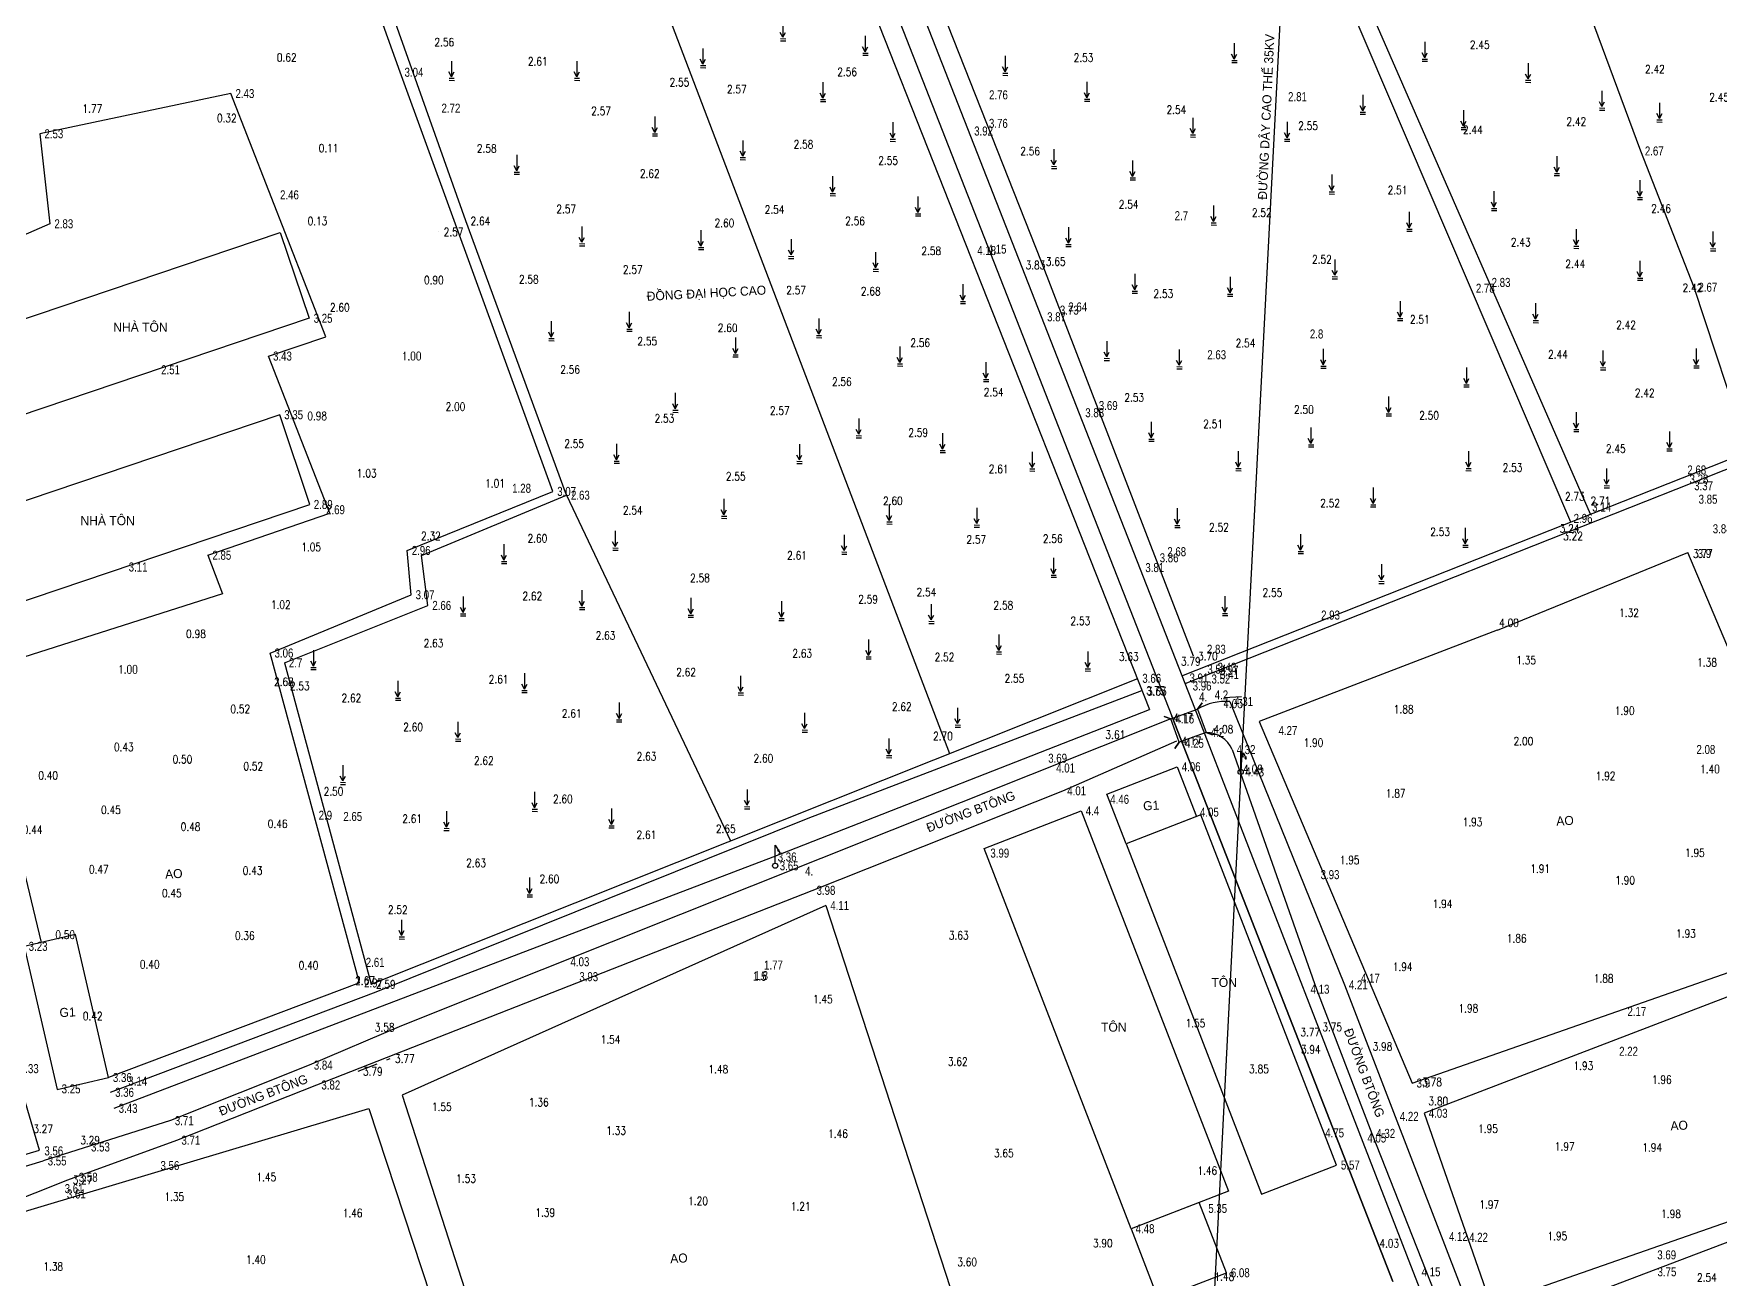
# Model space of a CAD drawing. Header units: metres. Extents: x 568068 to 569216, y 2065829 to 2066671.
# Drawn here: x 568487.3 to 568692.5, y 2066158.4 to 2066309.9 of the extents above; entities that cross this region are included whole.
import ezdxf

# ---------------------------------------------------------------- set-up
doc = ezdxf.new("R2010")
doc.units = ezdxf.units.M
doc.linetypes.add('DUONGCAPPHOI', pattern=[7.5, 5, -2.5])
doc.layers.add('neS', color=250, linetype='TUONG_XAY')
doc.styles.add('COS', font='vnsimli.shx', dxfattribs={"width": 0.8, "height": 1.1})
doc.styles.add('DIADANH1', font='VHAVAN.TTF', dxfattribs={"height": 2.3})
doc.linetypes.add('TAL_N_P', pattern='A,0.5,[130,ltypeshp.shx,S=0.25,R=0,X=0,Y=-0.25],1,[130,ltypeshp.shx,S=0.5,R=0,X=0,Y=-0.5],0.5', length=2)
doc.linetypes.add('TAL_N_T', pattern='A,0.5,[130,ltypeshp.shx,S=0.25,R=0,X=0,Y=0.25],1,[130,ltypeshp.shx,S=0.5,R=0,X=0,Y=0.5],0.5', length=2)
doc.linetypes.add('TUONG_XAY', pattern='A,0.1,[130,ltypeshp.shx,S=0.15,R=-90,X=0,Y=0.12],0.05,[130,ltypeshp.shx,S=0.15,R=-90,X=-0.05,Y=0.24],0.01,[130,ltypeshp.shx,S=0.12,R=0,X=0.09,Y=0.12],0.01,[130,ltypeshp.shx,S=0.12,R=0,X=-0.22,Y=0.12],2.4', length=2.57)

# ---------------------------------------------------------------- blocks, each defined once
blk = doc.blocks.new('A$C21141DBB')
at = {"layer": 'neS'}
for points in [[(0.7, 1.4), (0.7, 6.22)], [(0.7, 6.22), (1.84, 4.35), (1.73, 5.09)], [(1.84, 4.35), (1.29, 4.78)]]:
    blk.add_lwpolyline(points, dxfattribs=at)
blk.add_circle((0.7, 0.7), 0.7, dxfattribs=at)
blk = doc.blocks.new('A$C4EFD3F85')
at = {"layer": 'neS'}
for p, q in [((0.7, 6.33), (1.4, 4.68)), ((1.4, 4.68), (1.43, 5.83)), ((1.43, 5.83), (2.21, 4.17)), ((2.21, 4.17), (2.2, 4.86))]:
    blk.add_line(p, q, dxfattribs=at)
for points in [[(0.7, 1.4), (0.7, 6.33)], [(2.21, 4.17), (1.79, 4.56)]]:
    blk.add_lwpolyline(points, dxfattribs=at)
blk.add_circle((0.7, 0.7), 0.7, dxfattribs=at)
blk = doc.blocks.new('A$C4FFE7273')
at = {"layer": 'neS'}
for points in [[(0.7, 5.24), (0.7, 0.95)], [(0.7, 0.95), (0, 2.28)], [(0.04, 0.03), (1.47, 0)], [(0.05, 0.59), (1.46, 0.57)], [(0.7, 0.95), (1.41, 2.28)]]:
    blk.add_lwpolyline(points, dxfattribs=at)

msp = doc.modelspace()

# ---------------------------------------------------------------- linework, layer by layer
at = {"layer": 'neS', "linetype": 'Continuous'}
for p, q in [((568567.46, 2066383.84), (568628.59, 2066227.8)), ((568567.46, 2066383.84), (568628.59, 2066227.8)), ((568568.13, 2066374), (568625.84, 2066226.8)), ((568568.13, 2066374), (568625.84, 2066226.8)), ((568550.79, 2066348.26), (568598.79, 2066222.27)), ((568550.79, 2066348.26), (568598.79, 2066222.27)), ((568550.79, 2066348.26), (568598.79, 2066222.27)), ((568627.06, 2066231.7), (568744.11, 2066278.02)), ((568744.48, 2066277.09), (568627.43, 2066230.76)), ((568628.59, 2066227.8), (568655.18, 2066159.26)), ((568628.59, 2066227.8), (568655.18, 2066159.26)), ((568628.59, 2066227.8), (568655.18, 2066159.26)), ((568628.59, 2066227.8), (568655.18, 2066159.26)), ((568625.71, 2066226.47), (568532.07, 2066189.12)), ((568655.18, 2066159.26), (568682.09, 2066090.41)), ((568655.18, 2066159.26), (568682.09, 2066090.41))]:
    msp.add_line(p, q, dxfattribs=at)
at = {"layer": 'neS', "linetype": 'TAL_N_P'}
for p, q in [((568565.86, 2066372.52), (568623.1, 2066227.62)), ((568676.79, 2066251.38), (568629.74, 2066359.2)), ((568539.91, 2066287.08), (568516.53, 2066353.16)), ((568665.46, 2066237.27), (568688.63, 2066246.71))]:
    msp.add_line(p, q, dxfattribs=at)
at = {"layer": 'neS', "linetype": 'TAL_N_T'}
for p, q in [((568674.37, 2066250.42), (568628.29, 2066358.23)), ((568587.49, 2066339.03), (568609.93, 2066282.15)), ((568536.65, 2066285.75), (568536.65, 2066285.75)), ((568536.65, 2066285.75), (568536.65, 2066285.75)), ((568536.65, 2066285.75), (568536.65, 2066285.75)), ((568536.65, 2066285.75), (568536.65, 2066285.75)), ((568536.65, 2066285.75), (568536.65, 2066285.75)), ((568536.65, 2066285.75), (568536.65, 2066285.75)), ((568536.65, 2066285.75), (568536.65, 2066285.75)), ((568536.65, 2066285.75), (568536.65, 2066285.75)), ((568609.93, 2066282.15), (568628.44, 2066234.13)), ((568708.03, 2066200.7), (568688.63, 2066246.71)), ((568665.44, 2066237.26), (568636.48, 2066226.17)), ((568526.99, 2066194.34), (568516.09, 2066234.49)), ((568517.84, 2066233.31), (568528.4, 2066194.18)), ((568636.48, 2066226.17), (568655.07, 2066182.15)), ((568655.07, 2066182.15), (568708.03, 2066200.7)), ((568697.66, 2066164.39), (568665.66, 2066152.24))]:
    msp.add_line(p, q, dxfattribs=at)
at = {"layer": 'neS'}
msp.add_line((568632.22, 2066229.07), (568634.3, 2066229.18), dxfattribs=at)
at = {"layer": 'neS', "linetype": 'DUONGCAPPHOI', "ltscale": 0.5}
msp.add_line((568526.82, 2066183.59), (568530.72, 2066185.14), dxfattribs=at)
msp.add_line((568526.82, 2066183.59), (568530.72, 2066185.14), dxfattribs=at)
msp.add_line((568526.82, 2066183.59), (568530.72, 2066185.14), dxfattribs=at)
msp.add_line((568526.82, 2066183.59), (568530.72, 2066185.14), dxfattribs=at)
at = {"layer": 'neS'}
for points in [[(568648.84, 2066500.43), (568634.22, 2066220.02), (568622.24, 2065984.38)], [(568552.16, 2066253.7), (568572.11, 2066211.62)]]:
    msp.add_lwpolyline(points, dxfattribs=at)
at = {"layer": 'neS', "linetype": 'Continuous'}
for points in [[(568649.07, 2066392.5), (568653.31, 2066368.62), (568657.88, 2066348.23), (568664.01, 2066332.79), (568673.94, 2066319.7), (568682.85, 2066295.59), (568689.37, 2066279), (568695.96, 2066258.96)], [(568629.53, 2066228.43), (568628.96, 2066227.67), (568629.53, 2066228.43), (568628.96, 2066227.67)], [(568632.88, 2066228.6), (568646.83, 2066194.1), (568653.03, 2066178.1), (568663.73, 2066150.28), (568670.99, 2066131.66), (568677.1, 2066115.61), (568685.77, 2066095.03), (568691.39, 2066084.83)], [(568625.71, 2066226.47), (568624.9, 2066226.78), (568625.71, 2066226.47), (568624.9, 2066226.78)], [(568625.84, 2066226.8), (568652.72, 2066158), (568625.84, 2066226.8), (568652.72, 2066158)], [(568625.84, 2066226.8), (568652.72, 2066158), (568625.84, 2066226.8), (568652.72, 2066158)], [(568456.8, 2066167.45), (568462.3, 2066165.47), (568468.06, 2066163.85), (568479.5, 2066165.65), (568491.49, 2066170.39), (568504.76, 2066175.2), (568521.79, 2066181.93), (568582.05, 2066205.61), (568582.05, 2066205.61), (568612.56, 2066217.72), (568626.46, 2066223.82)], [(568626.74, 2066223.64), (568626.18, 2066222.87), (568626.74, 2066223.64), (568626.18, 2066222.87)], [(568630.8, 2066224.52), (568630, 2066224.83), (568630.8, 2066224.52), (568630, 2066224.83)], [(568633.17, 2066222.74), (568643.45, 2066193.57), (568650.17, 2066176.03), (568661.11, 2066148.21), (568667.09, 2066132.13), (568674.1, 2066114.28), (568682.72, 2066090.1), (568682.3, 2066087.47)], [(568532.07, 2066189.12), (568520.87, 2066184.34), (568503.96, 2066177.58), (568488.49, 2066172.68)], [(568427.88, 2066182.21), (568466.11, 2066168.37), (568470.69, 2066167.97), (568473.84, 2066168.27), (568488.49, 2066172.68)]]:
    msp.add_lwpolyline(points, dxfattribs=at)
at = {"layer": 'neS', "linetype": 'TAL_N_T'}
for points in [[(568516.09, 2066234.49), (568533.26, 2066241.58), (568532.79, 2066246.97), (568550.49, 2066254.16), (568531.91, 2066305.17), (568515.98, 2066349.6), (568509.84, 2066355.6), (568486.43, 2066353.32), (568478.15, 2066351.24)], [(568508.53, 2066246.39), (568510.29, 2066241.71), (568482.4, 2066232.83)], [(568480.3, 2066232.25), (568488.24, 2066199.27)], [(568528.4, 2066194.18), (568621.69, 2066231.41)], [(568497.12, 2066179.08), (568577.32, 2066209.67), (568623.1, 2066227.62)], [(568583.72, 2066203.75), (568532.16, 2066180.68)], [(568709.37, 2066198.74), (568656.55, 2066178.48), (568664.66, 2066155.19), (568696.27, 2066166.26), (568717.78, 2066175.72), (568709.37, 2066198.74), (568709.37, 2066198.74), (568656.55, 2066178.48), (568664.66, 2066155.19), (568696.27, 2066166.26), (568717.78, 2066175.72), (568709.37, 2066198.74)], [(568532.16, 2066180.68), (568551.05, 2066122.17)]]:
    msp.add_lwpolyline(points, dxfattribs=at)
at = {"layer": 'neS', "linetype": 'TAL_N_P'}
for points in [[(568515.91, 2066270.63), (568522.87, 2066272.98), (568511.34, 2066302.58), (568488.09, 2066297.69), (568489.3, 2066286.73), (568459.27, 2066273.61), (568461.25, 2066264.8), (568438.01, 2066256.31), (568417.63, 2066304.15)], [(568535.29, 2066240.28), (568534.54, 2066246.34), (568552.16, 2066253.7), (568539.91, 2066287.08)], [(568508.53, 2066246.39), (568523.35, 2066251.53), (568515.91, 2066270.63)], [(568517.84, 2066233.31), (568535.29, 2066240.28)], [(568496.69, 2066181.03), (568528.99, 2066193.24), (568581.58, 2066214.4), (568622.17, 2066229.91)], [(568583.72, 2066203.75), (568603.9, 2066141.83)], [(568526.99, 2066194.34), (568496.42, 2066182.83)], [(568460.43, 2066145.16), (568475.16, 2066163.25), (568528.11, 2066179.05)], [(568528.11, 2066179.05), (568547.37, 2066120.54)]]:
    msp.add_lwpolyline(points, dxfattribs=at)
at = {"layer": 'neS', "linetype": 'Continuous'}
for points in [[(568479, 2066272.71), (568517.33, 2066285.66), (568520.85, 2066275.23), (568482.52, 2066262.29)], [(568517.27, 2066263.49), (568477.48, 2066250.05), (568481.16, 2066239.14), (568520.95, 2066252.58)], [(568630, 2066224.83), (568626.74, 2066223.64), (568625.71, 2066226.47), (568628.96, 2066227.67)]]:
    msp.add_lwpolyline(points, close=True, dxfattribs=at)
at = {"layer": 'neS'}
for points in [[(568620.26, 2066211.28), (568617.92, 2066217.33), (568626.49, 2066220.65), (568628.83, 2066214.6)], [(568620.88, 2066164.43), (568602.98, 2066210.71), (568614.81, 2066215.29), (568632.72, 2066169.01)], [(568620.26, 2066211.28), (568636.75, 2066168.65), (568645.86, 2066172.18), (568629.37, 2066214.81)], [(568486.17, 2066198.79), (568490.19, 2066181.39), (568496.42, 2066182.83), (568492.4, 2066200.23)], [(568479.28, 2066171.4), (568488.03, 2066173.99), (568485.1, 2066183.91), (568476.35, 2066181.32)], [(568632.47, 2066159.07), (568629.16, 2066167.63), (568620.88, 2066164.43), (568624.19, 2066155.87)]]:
    msp.add_lwpolyline(points, close=True, dxfattribs=at)
at = {"layer": 'neS', "linetype": 'Continuous'}
for centre, radius, start, end in [((568632.44, 2066221.78), 6.83, 86.2755, 120.5402), ((568629.95, 2066221.3), 3.53, 24.0776, 89.1631)]:
    msp.add_arc(centre, radius, start, end, dxfattribs=at)

# ---------------------------------------------------------------- block references
at = {"layer": 'neS', "linetype": 'Continuous', "xscale": 0.4499999999534339, "yscale": 0.4499999999534339, "zscale": 0.45}
for name, p in [('A$C4FFE7273', (568578.19, 2066309)), ('A$C4FFE7273', (568588.21, 2066307.24)), ('A$C4FFE7273', (568568.45, 2066305.72)), ('A$C4FFE7273', (568605.23, 2066304.79)), ('A$C4FFE7273', (568633.11, 2066306.35)), ('A$C4FFE7273', (568656.29, 2066306.51)), ('A$C4FFE7273', (568537.86, 2066304.18)), ('A$C4FFE7273', (568553.11, 2066304.18)), ('A$C4FFE7273', (568668.87, 2066303.93)), ('A$C4FFE7273', (568583.05, 2066301.6)), ('A$C4FFE7273', (568615.19, 2066301.64)), ('A$C4FFE7273', (568648.75, 2066300.05)), ('A$C4FFE7273', (568677.86, 2066300.56)), ('A$C4FFE7273', (568684.85, 2066299.11)), ('A$C4FFE7273', (568562.6, 2066297.42)), ('A$C4FFE7273', (568591.55, 2066296.75)), ('A$C4FFE7273', (568628.07, 2066297.28)), ('A$C4FFE7273', (568639.54, 2066296.78)), ('A$C4FFE7273', (568661.01, 2066298.2)), ('A$C4FFE7273', (568573.3, 2066294.52)), ('A$C4FFE7273', (568545.79, 2066292.76)), ('A$C4FFE7273', (568611.16, 2066293.46)), ('A$C4FFE7273', (568672.36, 2066292.59)), ('A$C4FFE7273', (568620.74, 2066292.07)), ('A$C4FFE7273', (568584.24, 2066290.15)), ('A$C4FFE7273', (568644.97, 2066290.35)), ('A$C4FFE7273', (568682.47, 2066289.67)), ('A$C4FFE7273', (568594.62, 2066287.69)), ('A$C4FFE7273', (568630.59, 2066286.58)), ('A$C4FFE7273', (568664.72, 2066288.33)), ('A$C4FFE7273', (568654.42, 2066285.82)), ('A$C4FFE7273', (568553.73, 2066284.05)), ('A$C4FFE7273', (568568.21, 2066283.58)), ('A$C4FFE7273', (568579.18, 2066282.51)), ('A$C4FFE7273', (568612.93, 2066283.95)), ('A$C4FFE7273', (568674.72, 2066283.73)), ('A$C4FFE7273', (568691.36, 2066283.44)), ('A$C4FFE7273', (568589.47, 2066280.93)), ('A$C4FFE7273', (568621, 2066278.28)), ('A$C4FFE7273', (568645.34, 2066280.03)), ('A$C4FFE7273', (568682.48, 2066279.85)), ('A$C4FFE7273', (568600.08, 2066277.01)), ('A$C4FFE7273', (568632.6, 2066277.9)), ('A$C4FFE7273', (568653.29, 2066274.94)), ('A$C4FFE7273', (568669.78, 2066274.69)), ('A$C4FFE7273', (568550, 2066272.5)), ('A$C4FFE7273', (568559.49, 2066273.64)), ('A$C4FFE7273', (568582.56, 2066272.86)), ('A$C4FFE7273', (568572.41, 2066270.53)), ('A$C4FFE7273', (568617.59, 2066270.09)), ('A$C4FFE7273', (568592.42, 2066269.42)), ('A$C4FFE7273', (568626.42, 2066269.08)), ('A$C4FFE7273', (568643.95, 2066269.15)), ('A$C4FFE7273', (568677.98, 2066268.96)), ('A$C4FFE7273', (568689.33, 2066269.19)), ('A$C4FFE7273', (568602.89, 2066267.52)), ('A$C4FFE7273', (568661.36, 2066266.88)), ('A$C4FFE7273', (568565.09, 2066263.78)), ('A$C4FFE7273', (568651.9, 2066263.35)), ('A$C4FFE7273', (568587.41, 2066260.68)), ('A$C4FFE7273', (568623.02, 2066260.27)), ('A$C4FFE7273', (568674.72, 2066261.44)), ('A$C4FFE7273', (568557.94, 2066257.58)), ('A$C4FFE7273', (568597.61, 2066258.88)), ('A$C4FFE7273', (568642.44, 2066259.57)), ('A$C4FFE7273', (568686.07, 2066259.09)), ('A$C4FFE7273', (568580.19, 2066257.56)), ('A$C4FFE7273', (568608.52, 2066256.63)), ('A$C4FFE7273', (568633.61, 2066256.68)), ('A$C4FFE7273', (568661.61, 2066256.68)), ('A$C4FFE7273', (568678.43, 2066254.6)), ('A$C4FFE7273', (568650.01, 2066252.27)), ('A$C4FFE7273', (568571.01, 2066250.88)), ('A$C4FFE7273', (568591.13, 2066250.19)), ('A$C4FFE7273', (568601.77, 2066249.81)), ('A$C4FFE7273', (568626.17, 2066249.75)), ('A$C4FFE7273', (568661.23, 2066247.36)), ('A$C4FFE7273', (568544.24, 2066245.38)), ('A$C4FFE7273', (568557.78, 2066247.01)), ('A$C4FFE7273', (568585.64, 2066246.52)), ('A$C4FFE7273', (568641.18, 2066246.6)), ('A$C4FFE7273', (568611.12, 2066243.71)), ('A$C4FFE7273', (568651.02, 2066242.95)), ('A$C4FFE7273', (568553.74, 2066239.78)), ('A$C4FFE7273', (568539.26, 2066239)), ('A$C4FFE7273', (568566.97, 2066238.85)), ('A$C4FFE7273', (568578.01, 2066238.44)), ('A$C4FFE7273', (568596.24, 2066238.09)), ('A$C4FFE7273', (568631.97, 2066239.04)), ('A$C4FFE7273', (568588.6, 2066233.78)), ('A$C4FFE7273', (568604.46, 2066234.37)), ('A$C4FFE7273', (568521.05, 2066232.48)), ('A$C4FFE7273', (568615.28, 2066232.3)), ('A$C4FFE7273', (568546.73, 2066229.68)), ('A$C4FFE7273', (568573.04, 2066229.37)), ('A$C4FFE7273', (568531.33, 2066228.75)), ('A$C4FFE7273', (568558.25, 2066226.1)), ('A$C4FFE7273', (568580.82, 2066224.86)), ('A$C4FFE7273', (568599.44, 2066225.47)), ('A$C4FFE7273', (568538.64, 2066223.77)), ('A$C4FFE7273', (568591.09, 2066221.75)), ('A$C4EFD3F85', (568633.9, 2066219.71)), ('A$C4FFE7273', (568524.63, 2066218.49)), ('A$C4FFE7273', (568547.98, 2066215.22)), ('A$C4FFE7273', (568573.82, 2066215.53)), ('A$C4FFE7273', (568537.24, 2066212.89)), ('A$C4FFE7273', (568557.32, 2066213.2)), ('A$C21141DBB', (568577.25, 2066208.29)), ('A$C4FFE7273', (568547.36, 2066204.81)), ('A$C4FFE7273', (568531.79, 2066199.68))]:
    msp.add_blockref(name, p, dxfattribs=at)

# ---------------------------------------------------------------- texts
at = {"layer": 'neS', "linetype": 'Continuous', "style": 'COS', "width": 0.8}
for s, p in [('2.56', (568536.1, 2066308.33)), ('0.62', (568516.92, 2066306.47)), ('2.53', (568613.89, 2066306.45)), ('2.45', (568662.1, 2066308.01)), ('2.61', (568547.47, 2066305.99)), ('2.56', (568585.12, 2066304.71)), ('2.42', (568683.42, 2066305.05)), ('2.55', (568564.71, 2066303.45)), ('2.57', (568571.7, 2066302.61)), ('1.77', (568493.27, 2066300.25)), ('2.57', (568555.17, 2066299.96)), ('2.54', (568625.19, 2066300.11)), ('2.45', (568691.23, 2066301.63)), ('0.32', (568509.63, 2066299.09)), ('2.55', (568641.21, 2066298.16)), ('2.42', (568673.86, 2066298.66)), ('2.58', (568579.81, 2066295.9)), ('2.44', (568661.27, 2066297.66)), ('0.11', (568522.02, 2066295.43)), ('2.58', (568541.26, 2066295.39)), ('2.55', (568590.11, 2066293.92)), ('2.56', (568607.39, 2066295.07)), ('2.62', (568561.1, 2066292.33)), ('2.51', (568652.1, 2066290.33)), ('2.57', (568550.94, 2066288.03)), ('2.54', (568576.29, 2066287.96)), ('2.54', (568619.38, 2066288.59)), ('2.46', (568684.17, 2066288.08)), ('0.13', (568520.66, 2066286.56)), ('2.64', (568540.49, 2066286.56)), ('2.60', (568570.19, 2066286.33)), ('2.56', (568586.08, 2066286.57)), ('2.52', (568635.58, 2066287.58)), ('2.57', (568537.23, 2066285.23)), ('2.43', (568667.09, 2066283.98)), ('2.58', (568595.36, 2066282.94)), ('3.65', (568610.5, 2066281.63)), ('2.52', (568642.9, 2066281.9)), ('2.58', (568546.38, 2066279.47)), ('2.57', (568559.03, 2066280.65)), ('3.83', (568608.04, 2066281.2)), ('2.44', (568673.73, 2066281.35)), ('0.90', (568534.83, 2066279.38)), ('2.57', (568578.91, 2066278.15)), ('2.68', (568587.99, 2066278.02)), ('2.53', (568623.6, 2066277.72)), ('2.42', (568687.99, 2066278.44)), ('2.60', (568523.38, 2066276.05)), ('2.60', (568570.58, 2066273.56)), ('2.51', (568654.81, 2066274.59)), ('2.42', (568679.91, 2066273.92)), ('2.55', (568560.8, 2066271.94)), ('2.56', (568594.02, 2066271.75)), ('2.54', (568633.6, 2066271.71)), ('1.00', (568532.12, 2066270.14)), ('2.44', (568671.62, 2066270.33)), ('2.56', (568551.41, 2066268.49)), ('2.56', (568584.48, 2066267.01)), ('2.54', (568602.95, 2066265.73)), ('2.53', (568620.06, 2066265.09)), ('2.42', (568682.18, 2066265.64)), ('2.00', (568537.46, 2066263.97)), ('2.57', (568576.92, 2066263.49)), ('2.50', (568640.71, 2066263.62)), ('0.98', (568520.63, 2066262.84)), ('2.53', (568562.89, 2066262.55)), ('2.51', (568629.65, 2066261.86)), ('2.50', (568655.94, 2066262.91)), ('2.55', (568551.9, 2066259.47)), ('2.59', (568593.77, 2066260.82)), ('2.45', (568678.66, 2066258.86)), ('1.03', (568526.66, 2066255.87)), ('2.55', (568571.56, 2066255.49)), ('2.61', (568603.56, 2066256.39)), ('2.53', (568666.1, 2066256.56)), ('1.01', (568542.27, 2066254.63)), ('2.73', (568673.68, 2066253.05)), ('2.54', (568559.03, 2066251.36)), ('2.60', (568590.69, 2066252.51)), ('2.52', (568643.89, 2066252.23)), ('2.71', (568676.79, 2066252.5)), ('2.52', (568630.37, 2066249.29)), ('2.53', (568657.28, 2066248.74)), ('3.24', (568673.03, 2066249.15)), ('1.05', (568519.9, 2066246.89)), ('2.32', (568534.47, 2066248.23)), ('2.60', (568547.43, 2066247.94)), ('2.57', (568600.84, 2066247.8)), ('2.56', (568610.14, 2066247.9)), ('3.22', (568673.46, 2066248.23)), ('2.61', (568579.02, 2066245.87)), ('3.77', (568689.26, 2066246.08)), ('2.58', (568567.21, 2066243.12)), ('2.62', (568546.81, 2066240.92)), ('2.59', (568587.67, 2066240.53)), ('2.54', (568594.77, 2066241.4)), ('2.55', (568636.87, 2066241.34)), ('1.02', (568516.2, 2066239.87)), ('2.58', (568604.13, 2066239.8)), ('1.32', (568680.27, 2066238.88)), ('2.53', (568613.5, 2066237.9)), ('4.00', (568665.66, 2066237.67)), ('0.98', (568505.88, 2066236.33)), ('2.63', (568534.79, 2066235.19)), ('2.63', (568555.72, 2066236.13)), ('2.63', (568579.66, 2066233.95)), ('2.52', (568596.97, 2066233.5)), ('3.63', (568619.39, 2066233.54)), ('3.79', (568626.94, 2066232.97)), ('3.70', (568629.02, 2066233.61)), ('1.35', (568667.75, 2066233.12)), ('1.38', (568689.77, 2066232.85)), ('1.00', (568497.6, 2066232)), ('2.68', (568516.58, 2066230.49)), ('2.61', (568542.71, 2066230.8)), ('2.62', (568565.52, 2066231.66)), ('2.55', (568605.48, 2066230.9)), ('2.53', (568518.51, 2066229.97)), ('2.62', (568524.79, 2066228.51)), ('3.63', (568622.8, 2066229.33)), ('0.52', (568511.27, 2066227.18)), ('2.61', (568551.6, 2066226.63)), ('2.62', (568591.77, 2066227.46)), ('4.17', (568626.01, 2066226.12)), ('4.03', (568632.09, 2066227.83)), ('1.88', (568652.85, 2066227.15)), ('1.90', (568679.74, 2066226.97)), ('2.60', (568532.3, 2066224.98)), ('4.08', (568630.91, 2066224.73)), ('0.43', (568497.09, 2066222.55)), ('2.70', (568596.78, 2066223.88)), ('3.61', (568617.76, 2066224.05)), ('4.17', (568627.03, 2066223.31)), ('1.90', (568641.87, 2066223.08)), ('2.00', (568667.42, 2066223.26)), ('0.50', (568504.23, 2066221.06)), ('0.52', (568512.85, 2066220.21)), ('2.62', (568540.91, 2066220.89)), ('2.63', (568560.71, 2066221.41)), ('2.60', (568574.93, 2066221.17)), ('0.40', (568487.89, 2066219.08)), ('4.09', (568634.51, 2066219.88)), ('1.92', (568677.42, 2066219.03)), ('1.40', (568690.12, 2066219.88)), ('2.50', (568522.62, 2066217.15)), ('2.60', (568550.53, 2066216.23)), ('1.87', (568651.87, 2066216.91)), ('0.45', (568495.53, 2066214.9)), ('2.61', (568532.19, 2066213.82)), ('0.44', (568486, 2066212.48)), ('0.48', (568505.22, 2066212.85)), ('0.46', (568515.82, 2066213.21)), ('2.61', (568560.69, 2066211.86)), ('2.65', (568570.35, 2066212.59)), ('1.93', (568661.23, 2066213.42)), ('0.47', (568494.05, 2066207.67)), ('2.63', (568539.96, 2066208.44)), ('1.95', (568646.27, 2066208.8)), ('1.91', (568669.46, 2066207.74)), ('1.95', (568688.29, 2066209.68)), ('0.43', (568512.77, 2066207.51)), ('2.60', (568548.89, 2066206.5)), ('1.90', (568679.8, 2066206.34)), ('0.45', (568502.93, 2066204.76)), ('2.52', (568530.44, 2066202.75)), ('1.94', (568657.58, 2066203.46)), ('0.50', (568489.97, 2066199.71)), ('0.36', (568511.82, 2066199.59)), ('3.63', (568598.7, 2066199.63)), ('1.93', (568687.2, 2066199.85)), ('1.86', (568666.6, 2066199.27)), ('0.40', (568500.25, 2066196.1)), ('0.40', (568519.58, 2066195.97)), ('1.94', (568652.72, 2066195.81)), ('2.67', (568526.45, 2066194.11)), ('2.59', (568528.98, 2066193.66)), ('1.88', (568677.18, 2066194.39)), ('1.45', (568582.17, 2066191.86)), ('0.42', (568493.31, 2066189.81)), ('1.98', (568660.72, 2066190.75)), ('3.58', (568528.84, 2066188.44)), ('1.55', (568627.51, 2066188.94)), ('3.77', (568641.48, 2066187.85)), ('3.75', (568644.15, 2066188.48)), ('1.54', (568556.33, 2066186.95)), ('3.94', (568641.54, 2066185.75)), ('3.98', (568650.27, 2066186.11)), ('3.79', (568527.4, 2066183.07)), ('3.77', (568531.3, 2066184.62)), ('1.48', (568569.45, 2066183.34)), ('3.62', (568598.58, 2066184.27)), ('3.85', (568635.24, 2066183.36)), ('1.93', (568674.72, 2066183.76)), ('3.78', (568656.3, 2066181.78)), ('1.96', (568684.26, 2066182.07)), ('1.36', (568547.6, 2066179.32)), ('3.80', (568657.06, 2066179.46)), ('1.55', (568535.79, 2066178.76)), ('3.27', (568487.28, 2066176.08)), ('1.33', (568557.01, 2066175.87)), ('1.46', (568584.01, 2066175.5)), ('1.95', (568663.11, 2066176.1)), ('3.29', (568493, 2066174.71)), ('3.65', (568604.19, 2066173.12)), ('1.97', (568672.45, 2066173.94)), ('1.94', (568683.09, 2066173.82)), ('1.46', (568628.95, 2066171)), ('3.27', (568492.07, 2066169.87)), ('1.45', (568514.44, 2066170.22)), ('1.53', (568538.75, 2066170.03)), ('1.35', (568503.24, 2066167.82)), ('1.20', (568566.98, 2066167.31)), ('1.21', (568579.47, 2066166.64)), ('1.97', (568663.26, 2066166.87)), ('1.46', (568524.94, 2066165.84)), ('1.39', (568548.38, 2066165.89)), ('1.98', (568685.39, 2066165.74)), ('1.95', (568671.55, 2066163.04)), ('3.90', (568616.23, 2066162.17)), ('4.03', (568651.09, 2066162.15)), ('1.38', (568488.51, 2066159.33)), ('1.40', (568513.17, 2066160.16)), ('3.60', (568599.72, 2066159.88)), ('1.48', (568631.03, 2066158.1)), ('2.54', (568689.75, 2066157.99))]:
    msp.add_text(s, height=1, dxfattribs=at).set_placement(p)
at = {"layer": 'neS', "style": 'DIADANH1'}
for s, rotation, p in [('®\xadêng d©y cao thÕ 35kv', 87.3662, (568637.39, 2066289.64)), ('®ång ®¹i häc cao', 3.0486, (568561.96, 2066277.35)), ('®\xadêng bt«ng', 20.9126, (568596.23, 2066212.65)), ('g1', 3.0486, (568622.37, 2066215.33)), ('ao ', 3.0486, (568672.65, 2066213.48)), ('ao ', 3.0486, (568672.65, 2066213.48)), ('ao', 3.0486, (568503.35, 2066207.02)), ('ao', 3.0486, (568503.35, 2066207.02)), ('g1', 3.0486, (568490.5, 2066190.17)), ('®\xadêng bt«ng', 290.4265, (568646.75, 2066188.56)), ('®\xadêng bt«ng', 20.9126, (568510.13, 2066178.15)), ('ao ', 3.0486, (568686.54, 2066176.39)), ('ao ', 3.0486, (568686.54, 2066176.39)), ('ao', 3.0486, (568564.82, 2066160.23))]:
    msp.add_text(s, height=1.1, rotation=rotation, dxfattribs=at).set_placement(p)
at = {"layer": 'neS', "width": 0.8}
for s, p in [('3.04', (568532.46, 2066304.62)), ('2.43', (568511.89, 2066302.03)), ('2.72', (568536.96, 2066300.25)), ('2.76', (568603.59, 2066301.87)), ('2.81', (568639.98, 2066301.65)), ('3.76', (568603.58, 2066298.4)), ('2.53', (568488.64, 2066297.13)), ('3.92', (568601.78, 2066297.47)), ('2.67', (568683.4, 2066295.04)), ('2.46', (568517.31, 2066289.7)), ('2.83', (568489.85, 2066286.18)), ('2.7', (568626.18, 2066287.16)), ('4.18', (568602.16, 2066282.92)), ('4.15', (568603.42, 2066283.1)), ('2.78', (568662.84, 2066278.34)), ('2.83', (568664.75, 2066279.04)), ('2.67', (568689.92, 2066278.45)), ('3.73', (568612.21, 2066275.67)), ('2.64', (568613.24, 2066276.06)), ('3.25', (568521.4, 2066274.68)), ('3.87', (568610.66, 2066274.86)), ('2.8', (568642.63, 2066272.77)), ('3.43', (568516.46, 2066270.08)), ('2.63', (568630.15, 2066270.24)), ('2.51', (568502.84, 2066268.42)), ('3.35', (568517.82, 2066262.94)), ('3.88', (568615.3, 2066263.18)), ('3.69', (568616.95, 2066264.06)), ('2.68', (568688.57, 2066256.22)), ('3.28', (568688.84, 2066255.11)), ('1.28', (568545.56, 2066253.99)), ('3.07', (568551.04, 2066253.61)), ('2.63', (568552.71, 2066253.15)), ('3.37', (568689.4, 2066254.3)), ('3.85', (568689.94, 2066252.66)), ('2.89', (568521.42, 2066252.02)), ('2.69', (568522.91, 2066251.38)), ('3.14', (568676.99, 2066251.71)), ('2.96', (568674.73, 2066250.32)), ('3.84', (568691.66, 2066249.06)), ('2.85', (568509.08, 2066245.84)), ('2.96', (568533.34, 2066246.42)), ('3.86', (568624.36, 2066245.53)), ('2.68', (568625.28, 2066246.27)), ('3.9', (568689.83, 2066246.05)), ('3.11', (568498.89, 2066244.41)), ('3.81', (568622.61, 2066244.34)), ('3.07', (568533.81, 2066241.03)), ('2.66', (568535.84, 2066239.73)), ('2.93', (568644, 2066238.56)), ('2.83', (568630.11, 2066234.4)), ('3.06', (568516.64, 2066233.94)), ('2.7', (568518.39, 2066232.76)), ('3.43', (568631.4, 2066232.21)), ('3.66', (568622.24, 2066230.86)), ('3.91', (568627.99, 2066230.91)), ('3.54', (568630.16, 2066231.97)), ('3.52', (568630.66, 2066230.78)), ('2.97', (568631.65, 2066231.84)), ('3.41', (568631.71, 2066231.34)), ('3.75', (568622.72, 2066229.36)), ('3.96', (568628.37, 2066229.93)), ('4.', (568629.15, 2066228.61)), ('4.2', (568631.05, 2066228.84)), ('4.31', (568633.43, 2066228.05)), ('4.31', (568633.43, 2066228.05)), ('4.31', (568633.43, 2066228.05)), ('4.31', (568633.43, 2066228.05)), ('4.31', (568633.43, 2066228.05)), ('4.16', (568626.26, 2066225.92)), ('4.2', (568630.55, 2066224.28)), ('4.27', (568638.82, 2066224.5)), ('4.25', (568627.44, 2066222.96)), ('4.32', (568633.72, 2066222.19)), ('2.08', (568689.68, 2066222.2)), ('3.69', (568610.79, 2066221.14)), ('4.01', (568611.76, 2066219.95)), ('4.06', (568627.04, 2066220.1)), ('4.43', (568634.77, 2066219.47)), ('4.01', (568613.11, 2066217.17)), ('4.46', (568618.34, 2066216.14)), ('2.9', (568522.01, 2066214.2)), ('2.65', (568525.01, 2066214.05)), ('4.4', (568615.36, 2066214.74)), ('4.05', (568629.26, 2066214.58)), ('3.99', (568603.75, 2066209.59)), ('3.36', (568577.87, 2066209.12)), ('3.65', (568578.12, 2066208.05)), ('4.', (568581.21, 2066207.41)), ('3.93', (568643.94, 2066206.97)), ('3.98', (568582.6, 2066205.06)), ('4.11', (568584.27, 2066203.2)), ('3.23', (568486.72, 2066198.24)), ('2.61', (568527.74, 2066196.3)), ('4.03', (568552.66, 2066196.37)), ('1.77', (568576.21, 2066195.97)), ('2.97', (568527.54, 2066193.79)), ('3.93', (568553.73, 2066194.55)), ('1.5', (568574.87, 2066194.6)), ('1.8', (568575.05, 2066194.69)), ('4.21', (568647.38, 2066193.55)), ('4.17', (568648.85, 2066194.37)), ('4.13', (568642.72, 2066193.03)), ('2.17', (568681.28, 2066190.32)), ('2.22', (568680.27, 2066185.47)), ('3.33', (568485.65, 2066183.36)), ('3.84', (568521.42, 2066183.79)), ('3.25', (568490.73, 2066180.9)), ('3.36', (568496.97, 2066182.28)), ('3.14', (568498.85, 2066181.85)), ('3.82', (568522.34, 2066181.37)), ('3.9', (568655.62, 2066181.6)), ('3.36', (568497.24, 2066180.48)), ('3.43', (568497.67, 2066178.53)), ('3.71', (568504.51, 2066177.03)), ('4.22', (568653.58, 2066177.55)), ('4.03', (568657.1, 2066177.93)), ('4.75', (568644.5, 2066175.54)), ('4.05', (568649.63, 2066174.92)), ('4.32', (568650.72, 2066175.48)), ('3.56', (568488.63, 2066173.35)), ('3.56', (568488.63, 2066173.35)), ('3.53', (568494.31, 2066173.83)), ('3.71', (568505.31, 2066174.65)), ('3.55', (568489.04, 2066172.13)), ('3.56', (568502.76, 2066171.57)), ('5.57', (568646.41, 2066171.63)), ('5.57', (568646.41, 2066171.63)), ('3.61', (568491.1, 2066168.76)), ('3.58', (568492.82, 2066170.14)), ('3.58', (568492.82, 2066170.14)), ('3.58', (568492.82, 2066170.14)), ('3.58', (568492.82, 2066170.14)), ('3.58', (568492.82, 2066170.14)), ('3.61', (568491.37, 2066168.11)), ('5.35', (568630.27, 2066166.35)), ('4.48', (568621.43, 2066163.88)), ('4.12', (568659.56, 2066162.92)), ('4.22', (568662.01, 2066162.83)), ('3.69', (568684.91, 2066160.7)), ('6.08', (568633.02, 2066158.52)), ('4.15', (568656.23, 2066158.64)), ('3.75', (568684.94, 2066158.64))]:
    msp.add_text(s, height=1.1, dxfattribs=at).set_placement(p)
at = {"layer": 'neS', "style": 'DIADANH1'}
for s, p in [('nhµ t«n', (568497.01, 2066273.59)), ('nhµ t«n', (568493.02, 2066250.05)), ('t«n', (568630.65, 2066193.85)), ('t«n', (568617.22, 2066188.41))]:
    msp.add_text(s, height=1.1, dxfattribs=at).set_placement(p)

doc.saveas('drawing.dxf')
